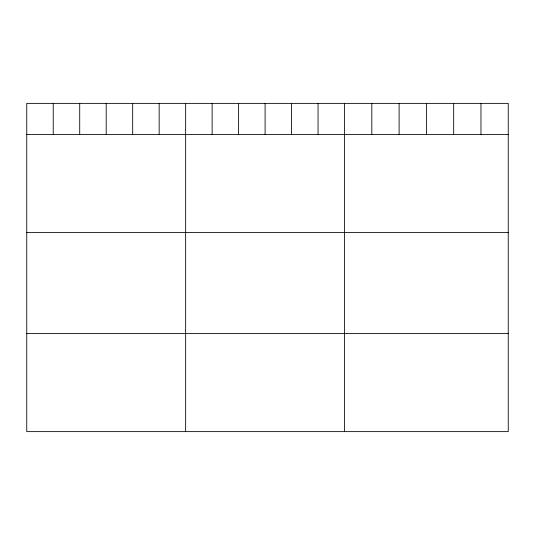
<?xml version="1.0" encoding="UTF-8"?>
<svg xmlns="http://www.w3.org/2000/svg" width="535" height="535" viewBox="0 0 535 535"><rect width="100%" height="100%" fill="white"/><g stroke="black" fill="none" stroke-linecap="round" stroke-linejoin="round"><path stroke-width="0.8" d="M508.25 134.412L508.25 431.625L26.75 431.625L26.75 103.375L508.25 103.375L508.25 134.412L26.75 134.412M26.75 232.491L508.25 232.491M26.75 333.546L508.25 333.546M480.965 103.375L480.965 134.412M453.68 103.375L453.68 134.412M426.395 103.375L426.395 134.412M399.11 103.375L399.11 134.412M371.825 103.375L371.825 134.412M344.54 103.375L344.54 431.625M318.058 103.375L318.058 134.412M291.575 103.375L291.575 134.412M265.092 103.375L265.092 134.412M238.61 103.375L238.61 134.412M212.127 103.375L212.127 134.412M185.645 103.375L185.645 431.625M159.162 103.375L159.162 134.412M132.68 103.375L132.68 134.412M106.198 103.375L106.198 134.412M79.715 103.375L79.715 134.412M53.232 103.375L53.232 134.412"/></g></svg>
